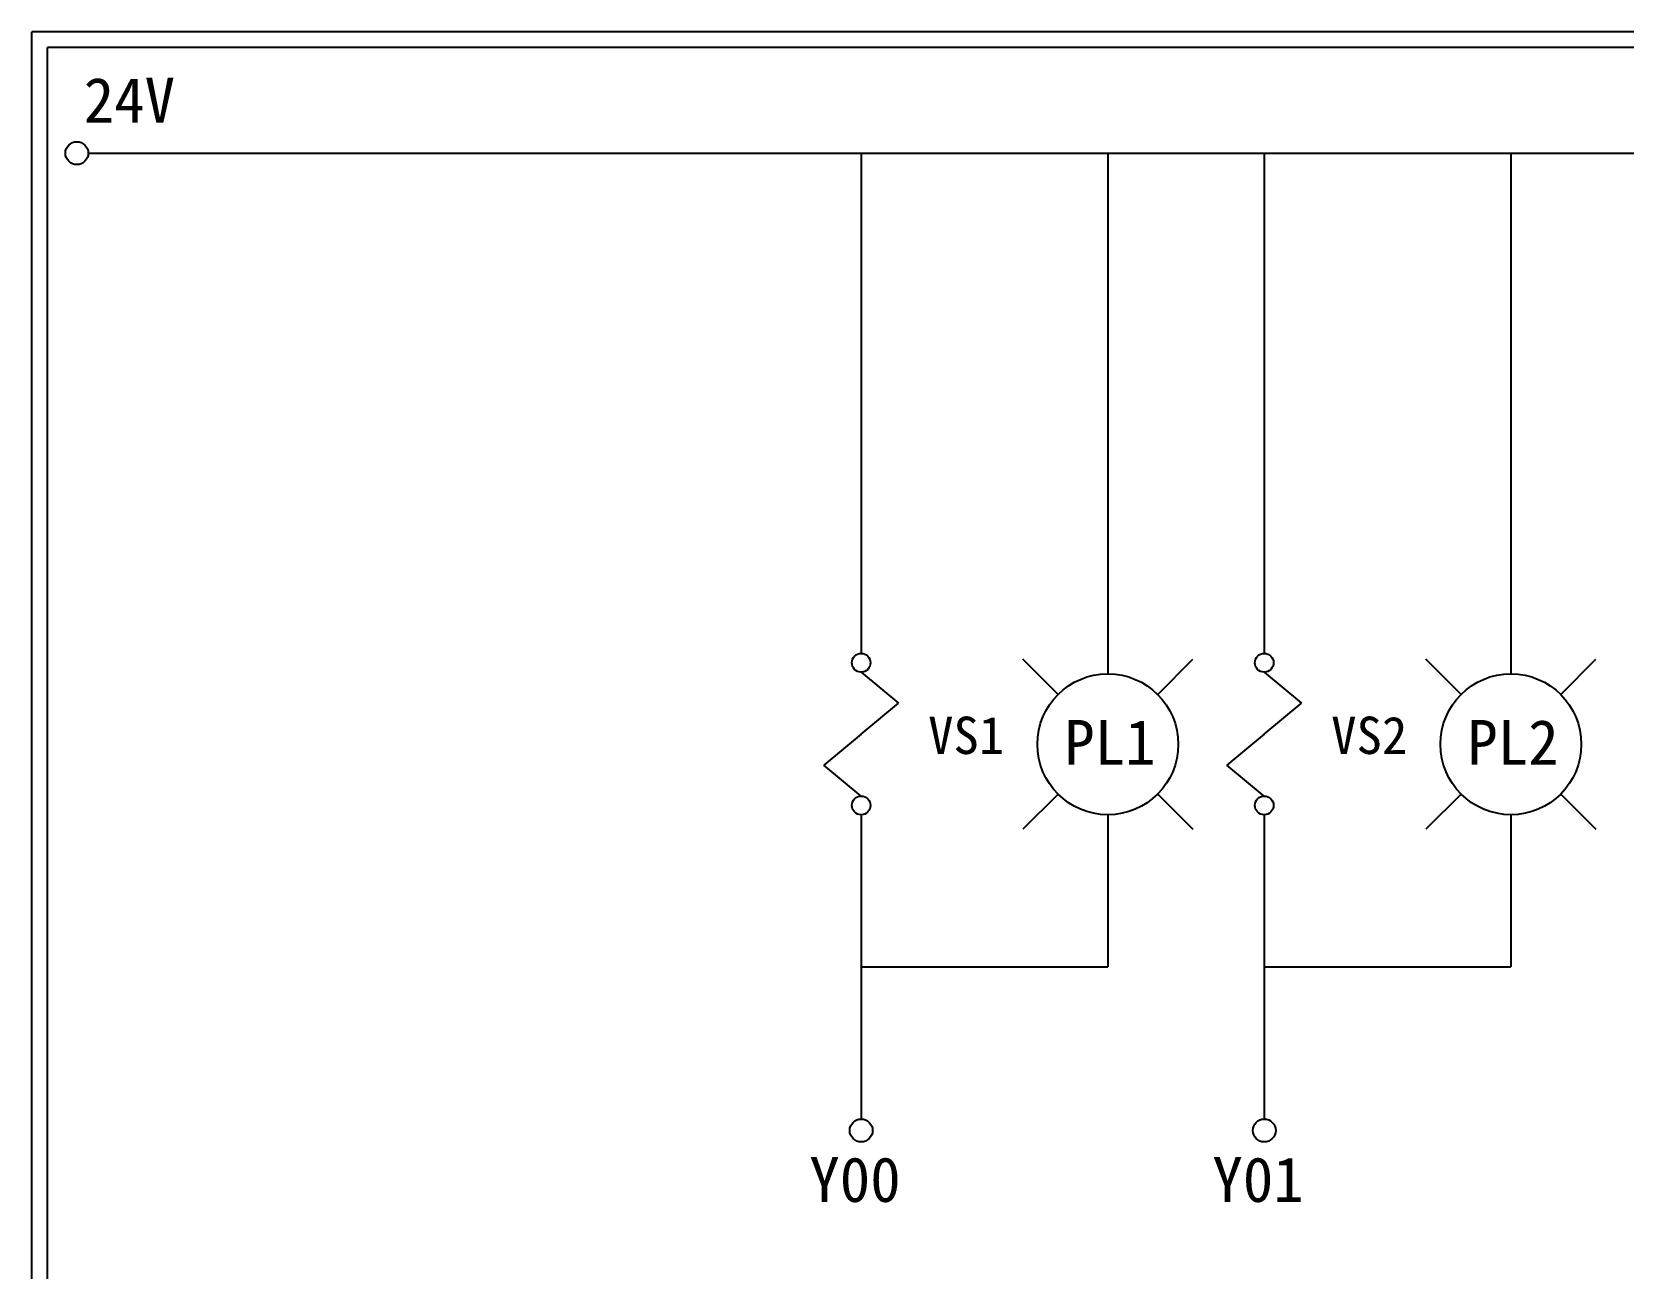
# Model space of a CAD drawing. Extents: x 926 to 1213, y 3 to 207.
# Drawn here: x 925.7 to 1053.7, y 107.6 to 207 of the extents above; entities that cross this region are included whole.
import ezdxf

# ---------------------------------------------------------------- set-up
doc = ezdxf.new("R2010")
doc.units = 0
doc.layers.get('0').update_dxf_attribs({"linetype": 'CONTINUOUS'})
doc.layers.add('圖框層', color=7, linetype='CONTINUOUS')
doc.layers.add('標尺寸層', color=3, linetype='CONTINUOUS')
doc.styles.add('STSL', font='kaiu.ttf')

msp = doc.modelspace()

# ---------------------------------------------------------------- linework, layer by layer
for p, q in [((1008.24, 153.73), (1005.41, 156.56)), ((1016.25, 153.73), (1019.08, 156.56)), ((1040.64, 153.73), (1037.81, 156.56)), ((1048.65, 153.73), (1051.47, 156.56)), ((1008.24, 145.72), (1005.41, 142.9)), ((1016.25, 145.72), (1019.08, 142.9)), ((1040.64, 145.73), (1037.81, 142.9)), ((1048.65, 145.73), (1051.47, 142.9))]:
    msp.add_line(p, q)
at = {"layer": '圖框層', "color": 7}
for p, q in [((1212.74, 206.97), (925.74, 206.97)), ((925.74, 3), (925.74, 206.97)), ((1211.49, 205.72), (926.99, 205.72)), ((926.99, 4.25), (926.99, 205.72))]:
    msp.add_line(p, q, dxfattribs=at)
at = {"layer": '標尺寸層', "color": 7}
for p, q in [((930.28, 197.22), (1207.88, 197.22)), ((992.41, 197.22), (992.41, 157.03)), ((1012.24, 197.22), (1012.24, 155.39)), ((1024.81, 197.22), (1024.81, 157.03)), ((1044.64, 197.22), (1044.64, 155.39)), ((992.41, 155.53), (995.41, 153.04)), ((1024.81, 155.53), (1027.81, 153.04)), ((992.41, 150.55), (995.41, 153.04)), ((1024.81, 150.55), (1027.81, 153.04)), ((992.41, 150.55), (989.4, 148.06)), ((1024.81, 150.55), (1021.8, 148.06)), ((992.41, 145.57), (989.4, 148.06)), ((1024.81, 145.57), (1021.8, 148.06)), ((992.41, 144.07), (992.41, 119.62)), ((1012.24, 144.07), (1012.24, 131.84)), ((1024.81, 144.07), (1024.81, 119.62)), ((1044.64, 144.07), (1044.64, 131.84))]:
    msp.add_line(p, q, dxfattribs=at)
at = {"layer": '標尺寸層'}
for p, q in [((992.41, 131.84), (1012.24, 131.84)), ((1024.81, 131.84), (1044.64, 131.84))]:
    msp.add_line(p, q, dxfattribs=at)
at = {"layer": '標尺寸層', "color": 7}
for centre, radius in [((929.36, 197.22), 0.92), ((992.41, 156.28), 0.751), ((1024.81, 156.28), 0.751), ((1012.24, 149.73), 5.66), ((1044.64, 149.73), 5.66), ((992.41, 144.82), 0.751), ((1024.81, 144.82), 0.751), ((992.41, 118.7), 0.92), ((1024.81, 118.7), 0.92)]:
    msp.add_circle(centre, radius, dxfattribs=at)

# ---------------------------------------------------------------- texts
at = {"layer": '圖框層', "color": 4, "style": 'STSL'}
for s, height, p in [('24V', 3.6, (929.91, 199.68)), ('VS1', 3, (997.79, 148.95)), ('PL1', 3.6, (1008.73, 148.09)), ('VS2', 3, (1030.19, 148.95)), ('PL2', 3.6, (1041.13, 148.09)), ('Y00', 3.6, (988.24, 112.96)), ('Y01', 3.6, (1020.64, 112.96))]:
    msp.add_text(s, height=height, dxfattribs=at).set_placement(p)

doc.saveas('drawing.dxf')
